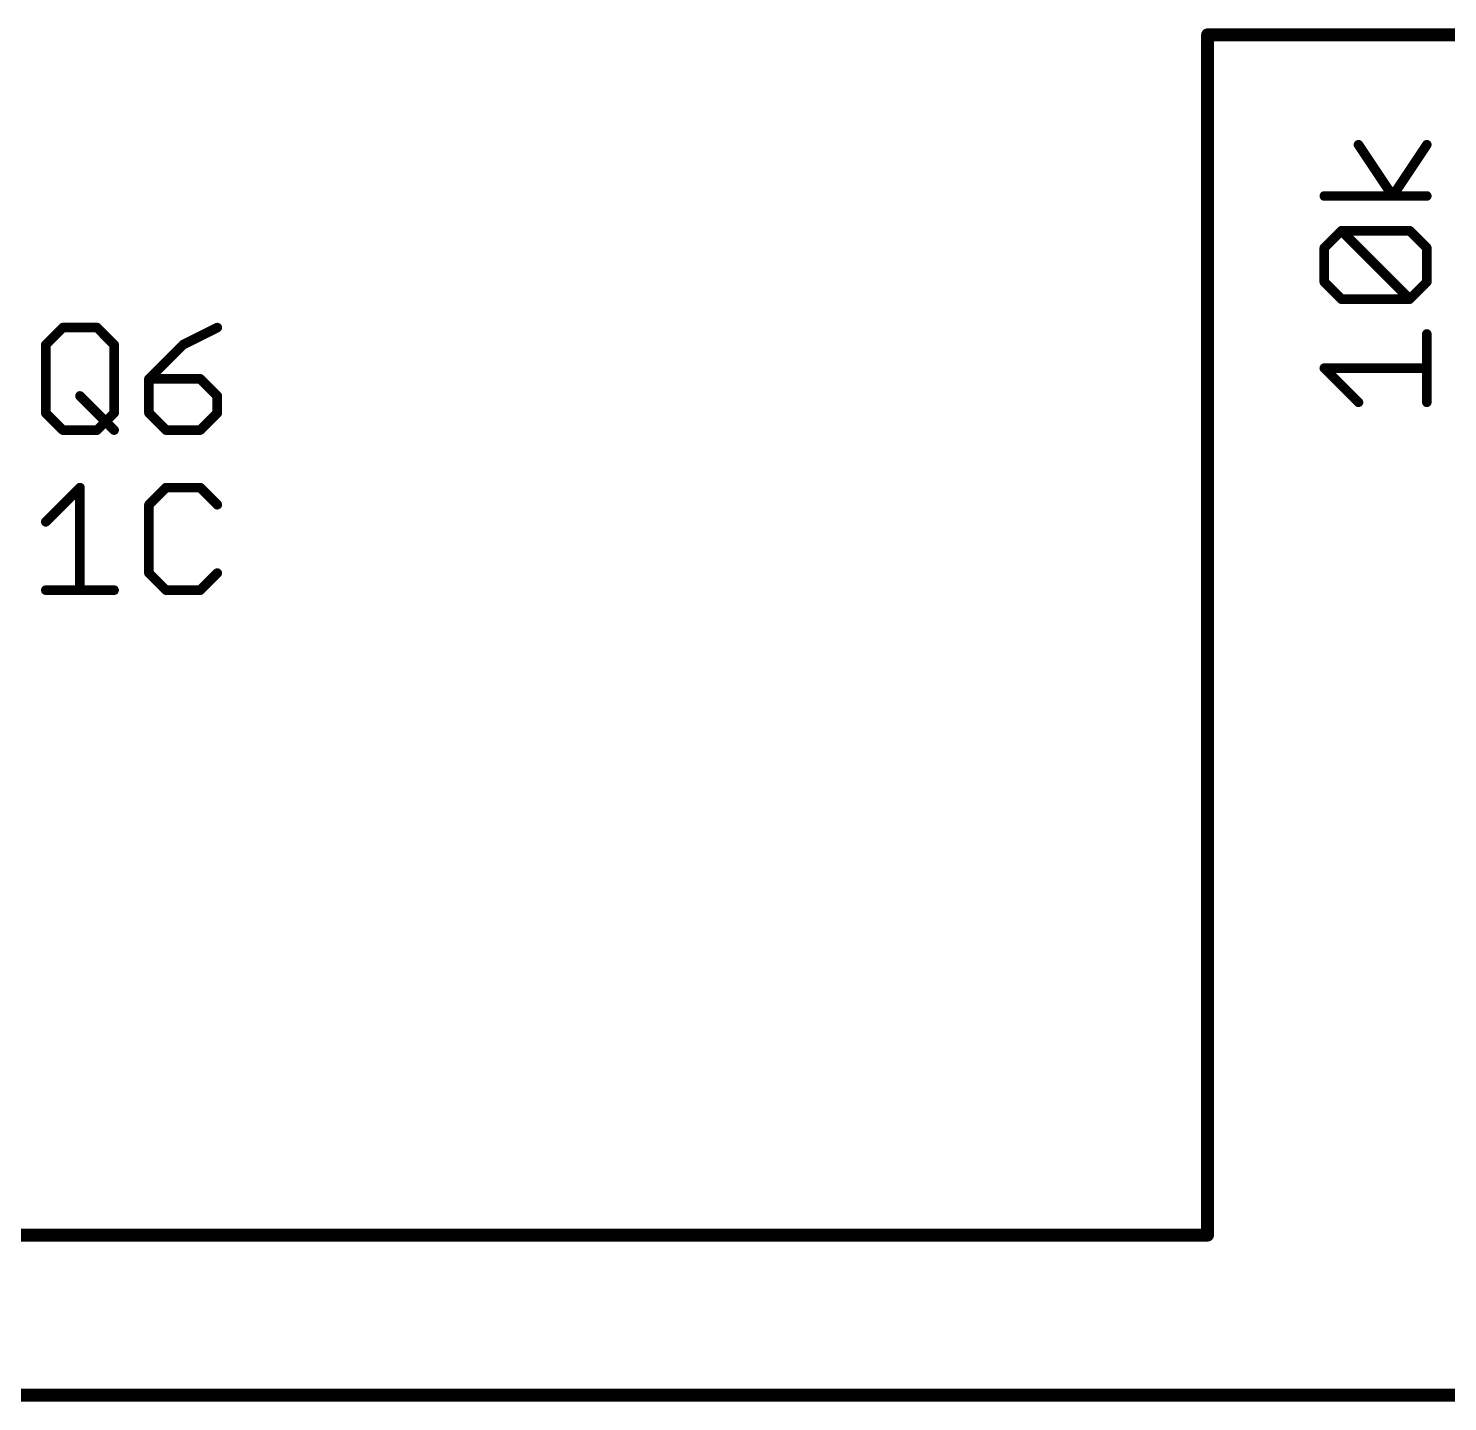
# Model space of a CAD drawing. Extents: x -22 to 205, y 41 to 107.
# Drawn here: x 128.61 to 151.13, y 41.81 to 63.6 of the extents above; entities that cross this region are included whole.
import ezdxf

# ---------------------------------------------------------------- set-up
doc = ezdxf.new("R2010")
doc.units = 0
for name, color, linetype in [('91', 94, 'CONTINUOUS'), ('95', 251, 'CONTINUOUS'), ('96', 251, 'CONTINUOUS')]:
    doc.layers.add(name, color=color, linetype=linetype)

msp = doc.modelspace()

# ---------------------------------------------------------------- linework, layer by layer
at = {"layer": '91', "const_width": 0.2032}
for points in [[(147.32, 44.45), (147.32, 63.5)], [(147.32, 63.5), (152.4, 63.5)], [(119.38, 44.45), (147.32, 44.45)], [(152.4, 41.91), (63.5, 41.91)]]:
    msp.add_lwpolyline(points, dxfattribs=at)
at = {"layer": '91', "const_width": 0.1016}
for points in [[(147.3708, 63.5, 1), (147.2692, 63.5)], [(147.32, 63.5508, 1), (147.32, 63.4492)], [(147.2692, 44.45, 1), (147.3708, 44.45)], [(147.32, 44.3992, 1), (147.32, 44.5008)]]:
    msp.add_lwpolyline(points, format="xyb", dxfattribs=at)
at = {"layer": '95', "const_width": 0.1524}
for points in [[(128.8819, 58.582), (129.153, 58.8532)], [(129.153, 58.8532), (129.6954, 58.8532)], [(129.6954, 58.8532), (129.9665, 58.582)], [(131.6037, 58.8532), (131.0614, 58.582)], [(128.8819, 57.4974), (128.8819, 58.582)], [(129.9665, 58.582), (129.9665, 57.4974)], [(131.0614, 58.582), (130.519, 58.0397)], [(130.519, 58.0397), (130.519, 57.4974)], [(131.3325, 58.0397), (130.519, 58.0397)], [(131.6037, 57.7685), (131.3325, 58.0397)], [(129.4242, 57.7685), (129.9665, 57.2262)], [(131.6037, 57.4974), (131.6037, 57.7685)], [(129.153, 57.2262), (128.8819, 57.4974)], [(129.9665, 57.4974), (129.6954, 57.2262)], [(130.519, 57.4974), (130.7902, 57.2262)], [(131.3325, 57.2262), (131.6037, 57.4974)], [(129.6954, 57.2262), (129.153, 57.2262)], [(130.7902, 57.2262), (131.3325, 57.2262)]]:
    msp.add_lwpolyline(points, dxfattribs=at)
at = {"layer": '95', "const_width": 0.0762}
for points in [[(129.153, 58.8913, 1), (129.153, 58.8151)], [(129.18, 58.8262, 1), (129.1261, 58.8801)], [(129.7223, 58.8801, 1), (129.6684, 58.8262)], [(129.6954, 58.8151, 1), (129.6954, 58.8913)], [(131.6207, 58.8191, 1), (131.5867, 58.8873)], [(128.8549, 58.609, 1), (128.9088, 58.5551)], [(128.92, 58.582, 1), (128.8438, 58.582)], [(130.0046, 58.582, 1), (129.9284, 58.582)], [(129.9396, 58.5551, 1), (129.9935, 58.609)], [(131.0443, 58.6161, 1), (131.0784, 58.5479)], [(131.0883, 58.5551, 1), (131.0344, 58.609)], [(130.5571, 58.0397, 1), (130.4809, 58.0397)], [(130.519, 58.0778, 1), (130.519, 58.0016)], [(131.3595, 58.0666, 1), (131.3056, 58.0128)], [(131.3325, 58.0016, 1), (131.3325, 58.0778)], [(130.4921, 58.0666, 1), (130.546, 58.0128)], [(129.4512, 57.7955, 1), (129.3973, 57.7416)], [(131.6418, 57.7685, 1), (131.5656, 57.7685)], [(131.5768, 57.7416, 1), (131.6306, 57.7955)], [(128.9088, 57.5243, 1), (128.8549, 57.4704)], [(128.8438, 57.4974, 1), (128.92, 57.4974)], [(129.9284, 57.4974, 1), (130.0046, 57.4974)], [(129.9935, 57.4704, 1), (129.9396, 57.5243)], [(130.546, 57.5243, 1), (130.4921, 57.4704)], [(130.4809, 57.4974, 1), (130.5571, 57.4974)], [(131.5656, 57.4974, 1), (131.6418, 57.4974)], [(131.6306, 57.4704, 1), (131.5768, 57.5243)], [(129.153, 57.2643, 1), (129.153, 57.1881)], [(129.1261, 57.1993, 1), (129.18, 57.2531)], [(129.6684, 57.2531, 1), (129.7223, 57.1993)], [(129.6954, 57.1881, 1), (129.6954, 57.2643)], [(129.9396, 57.1993, 1), (129.9935, 57.2531)], [(130.7902, 57.2643, 1), (130.7902, 57.1881)], [(130.7633, 57.1993, 1), (130.8171, 57.2531)], [(131.3056, 57.2531, 1), (131.3595, 57.1993)], [(131.3325, 57.1881, 1), (131.3325, 57.2643)]]:
    msp.add_lwpolyline(points, format="xyb", dxfattribs=at)
at = {"layer": '96', "const_width": 0.1524}
for points in [[(150.2575, 60.9419), (149.7151, 61.7554)], [(150.7998, 61.7554), (150.2575, 60.9419)], [(150.7998, 60.9419), (149.1728, 60.9419)], [(149.1728, 60.1182), (149.444, 60.3894)], [(149.444, 60.3894), (150.5286, 60.3894)], [(150.5286, 59.3047), (149.444, 60.3894)], [(150.5286, 60.3894), (150.7998, 60.1182)], [(149.1728, 59.5759), (149.1728, 60.1182)], [(150.7998, 60.1182), (150.7998, 59.5759)], [(149.444, 59.3047), (149.1728, 59.5759)], [(150.7998, 59.5759), (150.5286, 59.3047)], [(150.5286, 59.3047), (149.444, 59.3047)], [(150.7998, 57.6676), (150.7998, 58.7522)], [(149.7151, 57.6676), (149.1728, 58.2099)], [(149.1728, 58.2099), (150.7998, 58.2099)], [(128.8819, 55.7709), (129.4242, 56.3132)], [(129.4242, 56.3132), (129.4242, 54.6862)], [(130.7902, 56.3132), (130.519, 56.042)], [(131.3325, 56.3132), (130.7902, 56.3132)], [(131.6037, 56.042), (131.3325, 56.3132)], [(130.519, 56.042), (130.519, 54.9574)], [(130.519, 54.9574), (130.7902, 54.6862)], [(131.3325, 54.6862), (131.6037, 54.9574)], [(128.8819, 54.6862), (129.9665, 54.6862)], [(130.7902, 54.6862), (131.3325, 54.6862)]]:
    msp.add_lwpolyline(points, dxfattribs=at)
at = {"layer": '96', "const_width": 0.0762}
for points in [[(149.7468, 61.7765, 1), (149.6834, 61.7343)], [(150.8315, 61.7343, 1), (150.7681, 61.7765)], [(149.1728, 60.98, 1), (149.1728, 60.9038)], [(150.2258, 60.963, 1), (150.2892, 60.9208)], [(150.2258, 60.9208, 1), (150.2892, 60.963)], [(150.7998, 60.9038, 1), (150.7998, 60.98)], [(149.444, 60.4275, 1), (149.444, 60.3513)], [(149.4709, 60.4163, 1), (149.417, 60.3625)], [(149.4709, 60.3625, 1), (149.417, 60.4163)], [(150.5556, 60.4163, 1), (150.5017, 60.3625)], [(150.5286, 60.3513, 1), (150.5286, 60.4275)], [(149.2109, 60.1182, 1), (149.1347, 60.1182)], [(149.1459, 60.1452, 1), (149.1998, 60.0913)], [(150.8379, 60.1182, 1), (150.7617, 60.1182)], [(150.7729, 60.0913, 1), (150.8267, 60.1452)], [(149.1347, 59.5759, 1), (149.2109, 59.5759)], [(149.1998, 59.6028, 1), (149.1459, 59.549)], [(150.7617, 59.5759, 1), (150.8379, 59.5759)], [(150.8267, 59.549, 1), (150.7729, 59.6028)], [(149.444, 59.3428, 1), (149.444, 59.2666)], [(149.417, 59.2778, 1), (149.4709, 59.3317)], [(150.5017, 59.3317, 1), (150.5556, 59.2778)], [(150.5017, 59.2778, 1), (150.5556, 59.3317)], [(150.5286, 59.2666, 1), (150.5286, 59.3428)], [(150.8379, 58.7522, 1), (150.7617, 58.7522)], [(149.1998, 58.2369, 1), (149.1459, 58.183)], [(149.1728, 58.248, 1), (149.1728, 58.1718)], [(150.7998, 58.1718, 1), (150.7998, 58.248)], [(149.6882, 57.6406, 1), (149.7421, 57.6945)], [(150.7617, 57.6676, 1), (150.8379, 57.6676)], [(129.4623, 56.3132, 1), (129.3861, 56.3132)], [(129.4511, 56.2862, 1), (129.3973, 56.3401)], [(130.7902, 56.3513, 1), (130.7902, 56.2751)], [(130.8171, 56.2862, 1), (130.7632, 56.3401)], [(131.3595, 56.3401, 1), (131.3056, 56.2862)], [(131.3325, 56.2751, 1), (131.3325, 56.3513)], [(130.5571, 56.042, 1), (130.4809, 56.042)], [(130.4921, 56.069, 1), (130.546, 56.0151)], [(131.5767, 56.0151, 1), (131.6306, 56.069)], [(128.8549, 55.7978, 1), (128.9088, 55.7439)], [(130.546, 54.9843, 1), (130.4921, 54.9304)], [(130.4809, 54.9574, 1), (130.5571, 54.9574)], [(131.6306, 54.9304, 1), (131.5767, 54.9843)], [(128.8819, 54.7243, 1), (128.8819, 54.6481)], [(129.9665, 54.6481, 1), (129.9665, 54.7243)], [(130.7902, 54.7243, 1), (130.7902, 54.6481)], [(130.7632, 54.6593, 1), (130.8171, 54.7131)], [(131.3056, 54.7131, 1), (131.3595, 54.6593)], [(131.3325, 54.6481, 1), (131.3325, 54.7243)], [(129.3861, 54.6862, 1), (129.4623, 54.6862)]]:
    msp.add_lwpolyline(points, format="xyb", dxfattribs=at)

doc.saveas('drawing.dxf')
